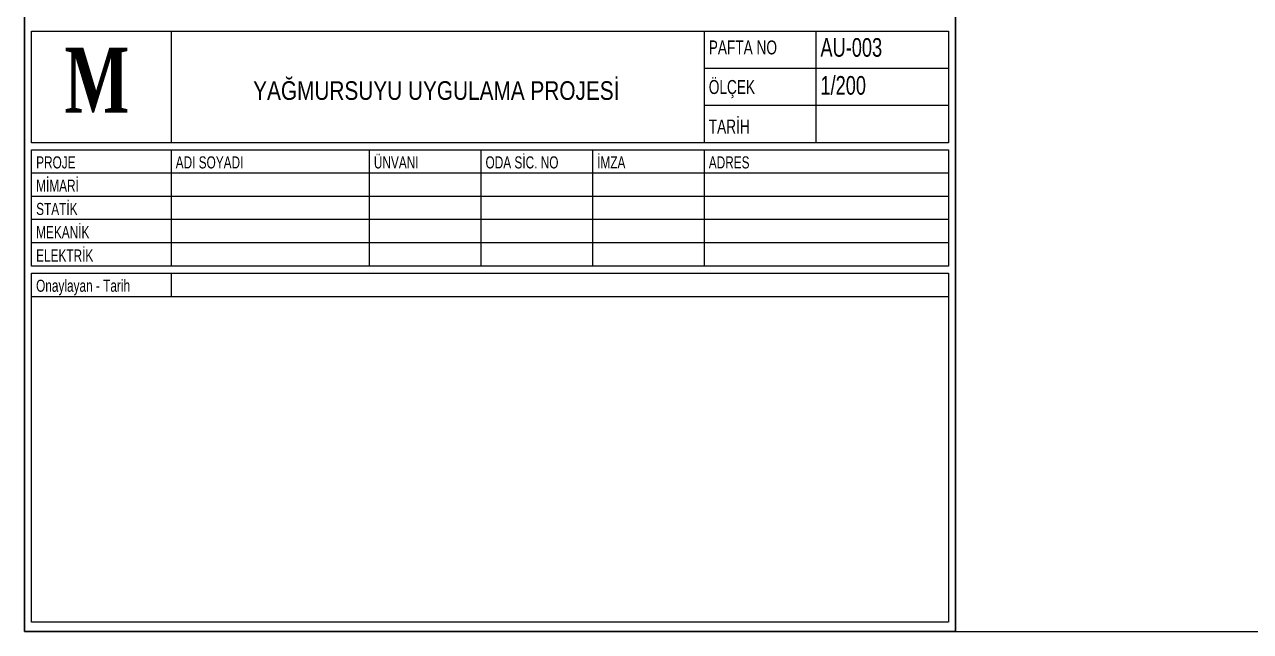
# Model space of a CAD drawing. Header units: millimetres. Extents: x 536434 to 536922, y 4231735 to 4231855.
# Drawn here: x 536433.9 to 536489.2, y 4231734.8 to 4231762.2 of the extents above; entities that cross this region are included whole.
import ezdxf

# ---------------------------------------------------------------- set-up
doc = ezdxf.new("R2010")
doc.units = ezdxf.units.MM
doc.linetypes.add('DUZ', pattern=[0])
doc.layers.add('CERCEVE', color=7, linetype='Continuous', lineweight=30)
doc.layers.add('MURAT_ANTET', color=7, linetype='DUZ')
doc.styles.add('BASLIK', font='arial.ttf', dxfattribs={"width": 0.8, "height": 9})
doc.styles.get("Standard").update_dxf_attribs({"font": 'swiss.ttf'})

msp = doc.modelspace()

# ---------------------------------------------------------------- linework, layer by layer
at = {"layer": 'CERCEVE'}
for points in [[(536433.884, 4231734.817), (536475.884, 4231734.817), (536475.884, 4231854.817), (536433.884, 4231854.817)], [(536475.884, 4231854.817), (536475.884, 4231734.817), (536614.884, 4231734.817), (536614.884, 4231854.817)]]:
    msp.add_lwpolyline(points, close=True, dxfattribs=at)
at = {"layer": 'MURAT_ANTET'}
for p, q in [((536440.495, 4231761.89), (536440.495, 4231756.853)), ((536464.55, 4231761.89), (536464.55, 4231756.853)), ((536469.587, 4231761.89), (536469.587, 4231756.853)), ((536475.569, 4231760.211), (536464.55, 4231760.211)), ((536475.569, 4231758.532), (536464.55, 4231758.532)), ((536440.495, 4231756.538), (536440.494, 4231751.29)), ((536449.436, 4231756.539), (536449.435, 4231751.29)), ((536454.475, 4231756.538), (536454.474, 4231751.29)), ((536459.512, 4231756.539), (536459.512, 4231751.29)), ((536464.55, 4231756.538), (536464.55, 4231751.29)), ((536475.569, 4231754.439), (536434.199, 4231754.439)), ((536475.569, 4231753.389), (536434.199, 4231753.389)), ((536475.568, 4231752.34), (536434.199, 4231752.34)), ((536475.568, 4231751.29), (536434.199, 4231751.29)), ((536440.494, 4231750.976), (536440.494, 4231749.926)), ((536434.199, 4231749.926), (536475.568, 4231749.926))]:
    msp.add_line(p, q, dxfattribs=at)
for points in [[(536475.884, 4231794.217), (536433.884, 4231794.217), (536433.884, 4231734.817), (536475.884, 4231734.817)], [(536475.884, 4231794.217), (536433.884, 4231794.217), (536433.884, 4231734.817), (536475.884, 4231734.817)], [(536475.884, 4231794.217), (536433.884, 4231794.217), (536433.884, 4231734.817), (536475.884, 4231734.817)], [(536433.884, 4231794.217), (536475.884, 4231794.217), (536475.884, 4231734.817), (536433.884, 4231734.817)], [(536475.884, 4231794.217), (536433.884, 4231794.217), (536433.884, 4231734.817), (536475.884, 4231734.817)], [(536475.884, 4231794.217), (536433.884, 4231794.217), (536433.884, 4231734.817), (536475.884, 4231734.817)], [(536475.884, 4231794.217), (536433.884, 4231794.217), (536433.884, 4231734.817), (536475.884, 4231734.817)], [(536433.884, 4231794.217), (536475.884, 4231794.217), (536475.884, 4231734.817), (536433.884, 4231734.817)], [(536433.884, 4231794.217), (536475.884, 4231794.217), (536475.884, 4231734.817), (536433.884, 4231734.817)], [(536433.884, 4231734.817), (536475.884, 4231734.817), (536475.884, 4231794.217), (536433.884, 4231794.217)]]:
    msp.add_lwpolyline(points, close=True, dxfattribs=at)
for points in [[(536434.199, 4231756.853), (536434.199, 4231761.89), (536475.569, 4231761.89), (536475.569, 4231756.853), (536434.199, 4231756.853)], [(536475.568, 4231751.29), (536434.199, 4231751.29), (536434.199, 4231756.538), (536475.569, 4231756.538), (536475.569, 4231751.29)], [(536475.569, 4231755.488), (536434.199, 4231755.488)], [(536475.566, 4231735.237), (536434.199, 4231735.237), (536434.199, 4231750.976), (536475.568, 4231750.976), (536475.568, 4231735.237)]]:
    msp.add_lwpolyline(points, dxfattribs=at)

# ---------------------------------------------------------------- texts
at = {"layer": 'MURAT_ANTET', "style": 'BASLIK', "width": 0.7}
for s, height, p in [('PAFTA NO', 0.6297, (536464.759, 4231760.841)), ('AU-003', 0.8396, (536469.797, 4231760.736)), ('ÖLÇEK', 0.6297, (536464.759, 4231759.056)), ('1/200', 0.8396, (536469.797, 4231759.025)), ('TARİH', 0.6297, (536464.759, 4231757.272)), ('PROJE', 0.5457, (536434.409, 4231755.698)), ('ADI SOYADI ', 0.54572, (536440.705, 4231755.698)), ('ÜNVANI ', 0.5457, (536449.647, 4231755.698)), ('ODA SİC. NO', 0.54572, (536454.685, 4231755.698)), ('İMZA', 0.5457, (536459.722, 4231755.698)), ('ADRES', 0.5457, (536464.759, 4231755.698)), ('MİMARİ', 0.5457, (536434.409, 4231754.649)), ('STATİK', 0.5457, (536434.409, 4231753.599)), ('MEKANİK', 0.5457, (536434.409, 4231752.55)), ('ELEKTRİK', 0.5457, (536434.407, 4231751.5)), ('Onaylayan - Tarih', 0.54572, (536434.407, 4231750.136))]:
    msp.add_text(s, height=height, dxfattribs=at).set_placement(p)
at = {"layer": 'MURAT_ANTET', "insert": (536435.683, 4231761.15), "char_height": 2.93852, "width": 0.01859, "attachment_point": 1}
msp.add_mtext('{\\fTimes New Roman|b1|i0|c162|p18;\\W0.7;M}', dxfattribs=at)
at = {"layer": 'MURAT_ANTET', "insert": (536452.464, 4231759.205), "char_height": 0.83958, "width": 25.74951, "attachment_point": 5, "style": 'BASLIK'}
msp.add_mtext('YAĞMURSUYU UYGULAMA PROJESİ', dxfattribs=at)

doc.saveas('drawing.dxf')
